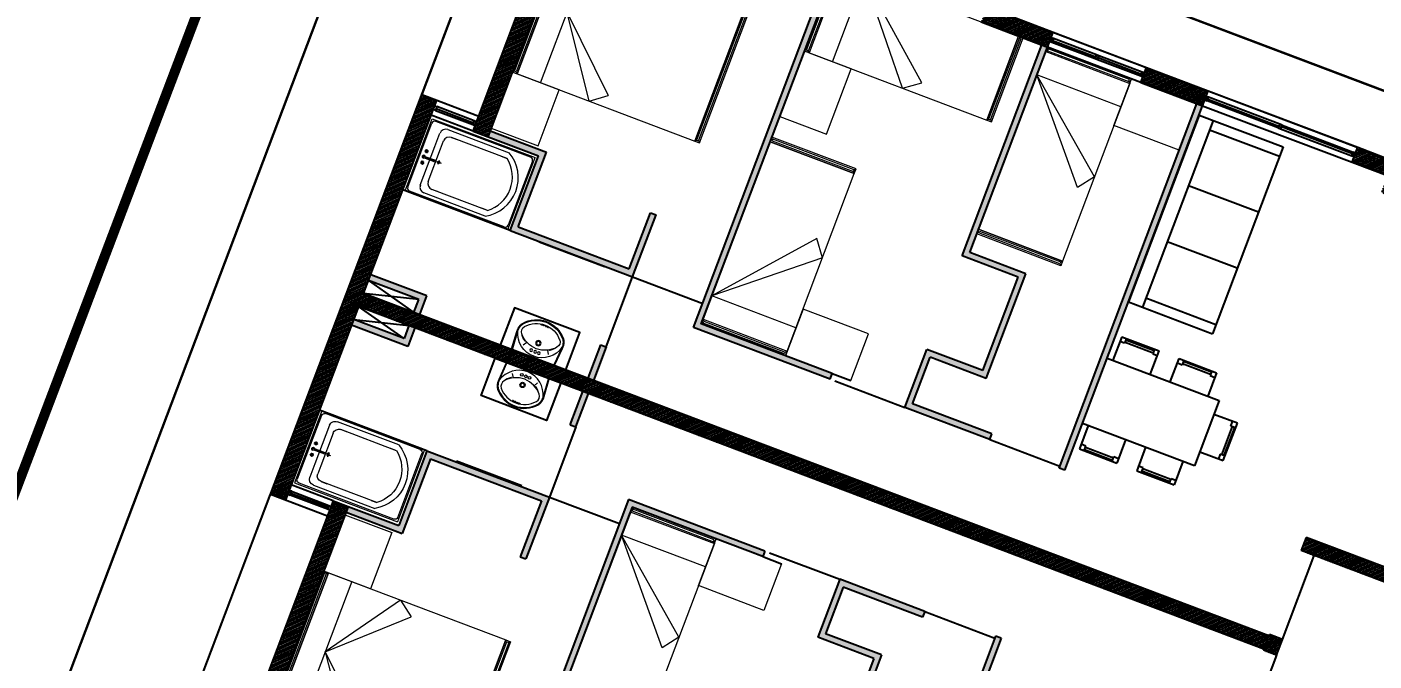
# Model space of a CAD drawing. Extents: x 0 to 346944, y 0 to 6285838.
# Drawn here: x 344148.7 to 344162.18, y 6284455.73 to 6284462.08 of the extents above; entities that cross this region are included whole.
import ezdxf

# ---------------------------------------------------------------- set-up
doc = ezdxf.new("R2010")
doc.units = 0
doc.header["$LTSCALE"] = 5
for name, pattern in [('DASHDOT', [1, 0.5, -0.25, 0, -0.25]), ('DASHDOTX2', [2, 1, -0.5, 0, -0.5]), ('DASHED', [0.75, 0.5, -0.25]), ('HIDDEN', [0.375, 0.25, -0.125])]:
    doc.linetypes.add(name, pattern=pattern)
for name, color, linetype in [('ACOM-P', 251, 'DASHED'), ('COTAS', 11, 'Continuous'), ('GRILLA', 254, 'Continuous'), ('PLANTA', 6, 'Continuous'), ('Prosan General Linea Oficial', 6, 'DASHDOTX2'), ('PUNTO-DE-INTERES', 254, 'Continuous')]:
    doc.layers.add(name, color=color, linetype=linetype)
doc.layers.add('Muebles', color=8, linetype='Continuous', lineweight=15)
doc.styles.add('2mm', font='simplex.shx', dxfattribs={"width": 0.8, "height": 0.65})
doc.styles.add('ROMANS', font='romans.shx', dxfattribs={"height": 1})
doc.dimstyles.new('ACOMETIDA 500', dxfattribs={"dimtxt": 0.65, "dimasz": 1.8, "dimexe": 1.25, "dimexo": 0.625, "dimtad": 0, "dimdec": 0, "dimtxsty": '2mm', "dimblk": 'NONE', "dimcen": 2.5, "dimse1": 1, "dimse2": 1, "dimclrd": 256, "dimclrt": 2, "dimadec": 0, "dimazin": 0, "dimtfac": 1, "dimtdec": 0, "dimtmove": 0, "dimatfit": 3, "dimldrblk": 'NONE', "dimfxl": 1, "dimtfill": 1, "dimlwd": -1, "dimarcsym": 2})
doc.dimstyles.new('GRILLA X 500', dxfattribs={"dimtxt": 0.5, "dimasz": 1.8, "dimexe": 1.25, "dimexo": 0.625, "dimtad": 0, "dimdec": 0, "dimtxsty": 'ROMANS', "dimblk": 'NONE', "dimcen": 2.5, "dimse1": 1, "dimse2": 1, "dimsd1": 1, "dimsd2": 1, "dimclrd": 256, "dimclrt": 256, "dimadec": 0, "dimazin": 0, "dimtfac": 1, "dimtdec": 0, "dimtmove": 0, "dimatfit": 3, "dimldrblk": 'NONE', "dimfxlon": 1, "dimtfill": 1, "dimlwd": -1, "dimarcsym": 2})
doc.dimstyles.new('VANO 500', dxfattribs={"dimtxt": 0.65, "dimasz": 1.8, "dimexe": 0, "dimexo": 8, "dimgap": 1.2, "dimtad": 0, "dimdec": 0, "dimzin": 0, "dimdsep": 46, "dimtxsty": '2mm', "dimblk": 'NONE', "dimcen": 0, "dimse1": 1, "dimse2": 1, "dimsd1": 1, "dimsd2": 1, "dimclrd": 7, "dimclrt": 2, "dimadec": 0, "dimazin": 0, "dimtfac": 1, "dimtdec": 0, "dimtofl": 0, "dimtmove": 0, "dimatfit": 3, "dimldrblk": 'NONE', "dimfxl": 1, "dimtfill": 1, "dimtolj": 1, "dimtzin": 0, "dimlwd": 25, "dimarcsym": 0})
pattern_1 = [(204.0585514, (1754.154865, 179.686846), (0.003883056714, -0.008697556873), [])]
pattern_2 = [(204.0585514, (1754.154865, 179.686846), (0.00764381243, -0.01712117495), []), (204.0585514, (1754.142502, 179.691578), (0.00764381243, -0.01712117495), [0.009, -0.00375])]

# ---------------------------------------------------------------- blocks, each defined once
blk = doc.blocks.new('tina')
at = {"layer": 'Muebles'}
for p, q in [((170.315, 135.697, 647.13), (171.415, 135.697, 647.13)), ((170.315, 135.697, 647.13), (170.315, 134.927, 647.13)), ((170.358, 135.685, 647.13), (171.372, 135.685, 647.13)), ((171.415, 135.697, 647.13), (171.415, 134.927, 647.13)), ((170.327, 134.97, 647.13), (170.327, 135.654, 647.13)), ((170.574, 135.651, 647.13), (171.231, 135.651, 647.13)), ((170.574, 135.59, 647.13), (171.17, 135.59, 647.13)), ((170.574, 135.59, 647.13), (170.636, 135.59, 647.13)), ((171.109, 135.59, 647.13), (171.17, 135.59, 647.13)), ((171.231, 135.529, 647.13), (171.231, 135.179, 647.13)), ((171.293, 135.59, 647.13), (171.293, 135.179, 647.13)), ((171.403, 135.654, 647.13), (171.403, 134.97, 647.13)), ((171.195, 135.312, 647.13), (171.176, 135.312, 647.13)), ((171.201, 135.318, 647.13), (171.201, 135.337, 647.13)), ((171.201, 135.306, 647.13), (171.201, 135.288, 647.13)), ((171.225, 135.312, 647.13), (171.207, 135.312, 647.13)), ((171.361, 135.32, 647.13), (171.239, 135.32, 647.13)), ((171.361, 135.305, 647.13), (171.239, 135.305, 647.13)), ((171.354, 135.312, 647.13), (171.247, 135.312, 647.13)), ((171.231, 135.179, 647.13), (171.231, 135.095, 647.13)), ((171.293, 135.179, 647.13), (171.293, 135.034, 647.13)), ((170.574, 135.034, 647.13), (171.17, 135.034, 647.13)), ((170.636, 135.034, 647.13), (170.574, 135.034, 647.13)), ((171.17, 135.034, 647.13), (171.109, 135.034, 647.13)), ((171.415, 134.927, 647.13), (170.315, 134.927, 647.13)), ((170.358, 134.939, 647.13), (171.372, 134.939, 647.13)), ((171.231, 134.973, 647.13), (170.574, 134.973, 647.13))]:
    blk.add_line(p, q, dxfattribs=at)
for centre, radius in [((171.201, 135.312, 647.13), 0.0122), ((171.201, 135.312, 647.13), 0.00611), ((171.354, 135.373, 647.13), 0.00764), ((171.354, 135.251, 647.13), 0.00764)]:
    blk.add_circle(centre, radius, dxfattribs=at)
for centre, radius, start, end in [((170.358, 135.654, 647.13), 0.0306, 90, 180), ((171.372, 135.654, 647.13), 0.0306, 360, 90), ((170.765, 135.312, 647.13), 0.389, 119.2947, 240.7052), ((170.787, 135.312, 647.13), 0.35, 127.3747, 232.6253), ((171.17, 135.529, 647.13), 0.0611, 360, 90), ((171.231, 135.59, 647.13), 0.0611, 360, 90), ((171.354, 135.373, 647.13), 0.0153, 125.7931, 144.2069), ((171.348, 135.388, 647.13), 0.00365, 218.5191, 6.4809), ((171.354, 135.373, 647.13), 0.0153, 80.7931, 99.2069), ((171.36, 135.388, 647.13), 0.00365, 173.5191, 321.4809), ((171.354, 135.373, 647.13), 0.0153, 35.7931, 54.2069), ((171.239, 135.312, 647.13), 0.00764, 90, 270), ((171.354, 135.373, 647.13), 0.0153, 170.7931, 189.2069), ((171.354, 135.251, 647.13), 0.0153, 170.7931, 189.2069), ((171.339, 135.379, 647.13), 0.00365, 263.5191, 51.4809), ((171.339, 135.367, 647.13), 0.00365, 308.5191, 96.4809), ((171.339, 135.257, 647.13), 0.00365, 263.5191, 51.4809), ((171.354, 135.373, 647.13), 0.0153, 215.7931, 234.2069), ((171.354, 135.251, 647.13), 0.0153, 125.7931, 144.2069), ((171.348, 135.359, 647.13), 0.00365, 353.5191, 141.4809), ((171.348, 135.266, 647.13), 0.00365, 218.5191, 6.4809), ((171.354, 135.373, 647.13), 0.00764, 360, 180), ((171.354, 135.373, 647.13), 0.00764, 180, 360), ((171.354, 135.251, 647.13), 0.00764, 360, 180), ((171.354, 135.251, 647.13), 0.00764, 180, 360), ((171.361, 135.312, 647.13), 0.0153, 210, 150), ((171.354, 135.373, 647.13), 0.0153, 260.7931, 279.2069), ((171.354, 135.251, 647.13), 0.0153, 80.7931, 99.2069), ((171.36, 135.359, 647.13), 0.00365, 38.5191, 186.4809), ((171.36, 135.266, 647.13), 0.00365, 173.5191, 321.4809), ((171.361, 135.312, 647.13), 0.00764, 270, 90), ((171.354, 135.373, 647.13), 0.0153, 305.7931, 324.2069), ((171.354, 135.251, 647.13), 0.0153, 35.7931, 54.2069), ((171.368, 135.379, 647.13), 0.00365, 128.5191, 276.4809), ((171.368, 135.367, 647.13), 0.00365, 83.5191, 231.4809), ((171.368, 135.257, 647.13), 0.00365, 128.5191, 276.4809), ((171.354, 135.373, 647.13), 0.0153, 350.7931, 9.2069), ((171.354, 135.251, 647.13), 0.0153, 350.7931, 9.2069), ((171.339, 135.245, 647.13), 0.00365, 308.5191, 96.4809), ((171.354, 135.251, 647.13), 0.0153, 215.7931, 234.2069), ((171.348, 135.236, 647.13), 0.00365, 353.5191, 141.4809), ((171.354, 135.251, 647.13), 0.0153, 260.7931, 279.2069), ((171.36, 135.236, 647.13), 0.00365, 38.5191, 186.4809), ((171.354, 135.251, 647.13), 0.0153, 305.7931, 324.2069), ((171.368, 135.245, 647.13), 0.00365, 83.5191, 231.4809), ((171.17, 135.095, 647.13), 0.0611, 270, 360), ((171.231, 135.034, 647.13), 0.0611, 270, 360), ((170.358, 134.97, 647.13), 0.0306, 180, 270), ((171.372, 134.97, 647.13), 0.0306, 270, 360)]:
    blk.add_arc(centre, radius, start, end, dxfattribs=at)
blk = doc.blocks.new('Cama 2 Plaza')
at = {"layer": 'Muebles'}
for p, q in [((171.36, 136.609, -1294.261), (171.345, 136.624, -1294.261)), ((171.38, 136.609, -1294.261), (171.395, 136.624, -1294.261)), ((172.525, 136.624, -1294.261), (172.365, 136.504, -1294.261)), ((173.045, 135.874, -1294.261), (172.525, 136.624, -1294.261)), ((173.045, 135.124, -1294.261), (173.045, 136.624, -1294.261)), ((173.31, 136.609, -1294.261), (173.295, 136.624, -1294.261)), ((173.33, 136.609, -1294.261), (173.345, 136.624, -1294.261)), ((172.365, 136.504, -1294.261), (173.045, 135.874, -1294.261)), ((173.045, 135.874, -1294.261), (172.365, 135.244, -1294.261)), ((172.525, 135.124, -1294.261), (173.045, 135.874, -1294.261)), ((171.36, 135.139, -1294.261), (171.345, 135.124, -1294.261)), ((171.38, 135.139, -1294.261), (171.395, 135.124, -1294.261)), ((172.525, 135.124, -1294.261), (172.365, 135.244, -1294.261)), ((173.31, 135.139, -1294.261), (173.295, 135.124, -1294.261)), ((173.33, 135.139, -1294.261), (173.345, 135.124, -1294.261))]:
    blk.add_line(p, q, dxfattribs=at)
at = {"layer": 'Muebles', "elevation": -1294.261}
for points in [[(172.845, 137.224), (172.845, 136.624), (173.345, 136.624), (173.345, 137.224)], [(171.345, 135.124), (171.345, 136.624), (171.395, 136.624), (171.395, 135.124)], [(171.36, 135.139), (171.36, 136.609), (171.38, 136.609), (171.38, 135.139)], [(171.395, 135.124), (171.395, 136.624), (173.295, 136.624), (173.295, 135.124)], [(173.295, 135.124), (173.295, 136.624), (173.345, 136.624), (173.345, 135.124)], [(173.33, 135.139), (173.33, 136.609), (173.31, 136.609), (173.31, 135.139)], [(172.845, 134.524), (172.845, 135.124), (173.345, 135.124), (173.345, 134.524)]]:
    blk.add_lwpolyline(points, close=True, dxfattribs=at)
blk = doc.blocks.new('Lavamanos')
at = {"layer": 'Muebles'}
for p, q in [((170.242, 134.923), (170.254, 135.104)), ((170.366, 134.991), (170.343, 135.029)), ((170.351, 134.982), (170.349, 134.985)), ((170.588, 134.991), (170.61, 135.029)), ((170.603, 134.982), (170.606, 134.985)), ((170.713, 134.926), (170.699, 135.106))]:
    blk.add_line(p, q, dxfattribs=at)
for points in [[(170.253, 135.111, 0.391595), (170.247, 135.105), (170.234, 134.924, 0.10733), (170.243, 134.856, 0.086738), (170.259, 134.828, 0.467235), (170.695, 134.827, 0.082377), (170.711, 134.854, 0.114857), (170.721, 134.926), (170.707, 135.106, 0.390741), (170.702, 135.111)], [(170.452, 134.774, 0.22708), (170.452, 134.774, 0.089204), (170.45, 134.775, 0.046169), (170.448, 134.776, 0.034314), (170.445, 134.776, 0.034314), (170.442, 134.776, 0.046169), (170.44, 134.775, 0.089204), (170.438, 134.774, 0.22708), (170.437, 134.774, 0.22708), (170.438, 134.773, 0.089204), (170.44, 134.772, 0.046169), (170.442, 134.771, 0.034314), (170.445, 134.771, 0.034314), (170.448, 134.771, 0.046169), (170.45, 134.772, 0.089204), (170.452, 134.773, 0.22708)], [(170.473, 134.772, 0.22708), (170.473, 134.773, 0.089204), (170.471, 134.774, 0.046169), (170.469, 134.775, 0.034314), (170.466, 134.775, 0.034314), (170.463, 134.775, 0.046169), (170.46, 134.774, 0.089204), (170.459, 134.773, 0.22708), (170.458, 134.772, 0.22708), (170.459, 134.772, 0.089204), (170.46, 134.771, 0.046169), (170.463, 134.77, 0.034314), (170.466, 134.77, 0.034314), (170.469, 134.77, 0.046169), (170.471, 134.771, 0.089204), (170.473, 134.772, 0.22708)], [(170.482, 134.772, -0.22708), (170.482, 134.773, -0.089204), (170.484, 134.774, -0.046169), (170.486, 134.775, -0.034314), (170.489, 134.775, -0.034314), (170.492, 134.775, -0.046169), (170.494, 134.774, -0.089204), (170.496, 134.773, -0.22708), (170.497, 134.772, -0.22708), (170.496, 134.772, -0.089204), (170.494, 134.771, -0.046169), (170.492, 134.77, -0.034314), (170.489, 134.77, -0.034314), (170.486, 134.77, -0.046169), (170.484, 134.771, -0.089204), (170.482, 134.772, -0.22708)], [(170.503, 134.774, -0.22708), (170.503, 134.774, -0.089204), (170.505, 134.775, -0.046169), (170.507, 134.776, -0.034314), (170.51, 134.776, -0.034314), (170.513, 134.776, -0.046169), (170.515, 134.775, -0.089204), (170.517, 134.774, -0.22708), (170.517, 134.774, -0.22708), (170.517, 134.773, -0.089204), (170.515, 134.772, -0.046169), (170.513, 134.771, -0.034314), (170.51, 134.771, -0.034314), (170.507, 134.771, -0.046169), (170.505, 134.772, -0.089204), (170.503, 134.773, -0.22708)]]:
    blk.add_lwpolyline(points, format="xyb", close=True, dxfattribs=at)
for centre, radius in [((170.435, 135.049), 0.014), ((170.477, 134.957), 0.0264), ((170.477, 135.049), 0.014), ((170.517, 135.049), 0.014), ((170.477, 134.957), 0.0176)]:
    blk.add_circle(centre, radius, dxfattribs=at)
for centre, radius, start, end in [((170.477, 134.854), 0.243, 13.9054, 164.7627), ((170.471, 134.812), 0.216, 126.477, 148.1246), ((170.477, 134.771), 0.246, 40.2287, 139.7712), ((170.345, 134.982), 0.0048, 36.1745, 123.3515), ((170.609, 134.982), 0.0048, 56.6485, 143.8254), ((170.483, 134.812), 0.216, 32.4481, 53.5229), ((170.393, 134.911), 0.152, 175.5403, 198.6441), ((170.34, 134.893), 0.096, 198.6441, 220.3296), ((170.336, 134.89), 0.0608, 139.7712, 220.2287), ((170.477, 135.01), 0.246, 220.2287, 319.7712), ((170.619, 134.89), 0.0608, 319.7712, 40.2287), ((170.615, 134.893), 0.096, 319.6161, 340.2142), ((170.562, 134.912), 0.152, 340.2142, 5.0936), ((170.477, 135.01), 0.276, 220.3296, 319.6161)]:
    blk.add_arc(centre, radius, start, end, dxfattribs=at)
blk = doc.blocks.new('cama')
at = {"layer": 'Muebles'}
for p, q in [((42.8, 33.367), (42.785, 33.352)), ((43.67, 33.387), (43.685, 33.402)), ((43.67, 33.367), (43.685, 33.352)), ((42.785, 32.352), (43.685, 33.102)), ((42.785, 33.102), (43.685, 33.102)), ((42.905, 32.192), (43.685, 33.102)), ((42.785, 32.352), (42.905, 32.192)), ((42.8, 31.437), (42.785, 31.452)), ((42.8, 31.417), (42.785, 31.402))]:
    blk.add_line(p, q, dxfattribs=at)
for points in [[(42.785, 33.402), (42.085, 33.402), (42.085, 32.902), (42.785, 32.902)], [(42.785, 33.402), (43.685, 33.402), (43.685, 33.352), (42.785, 33.352)], [(42.785, 31.452), (43.685, 31.452), (43.685, 33.352), (42.785, 33.352)], [(42.8, 33.387), (43.67, 33.387), (43.67, 33.367), (42.8, 33.367)], [(42.785, 31.402), (43.685, 31.402), (43.685, 31.452), (42.785, 31.452)], [(42.8, 31.417), (43.67, 31.417), (43.67, 31.437), (42.8, 31.437)]]:
    blk.add_lwpolyline(points, close=True, dxfattribs=at)
blk = doc.blocks.new('PLANTA 2')
at = {"layer": 'PUNTO-DE-INTERES'}
h = blk.add_hatch(dxfattribs=at)
h.set_pattern_fill('LINE', color=256, scale=0.003, angle=204.05855)
h.set_pattern_definition(pattern_1)
h.paths.add_polyline_path([(-13.71, 10.702), (-14.5316, 8.5551), (-15.3328, 8.8617), (-15.3078, 8.9271), (-14.572, 8.6455), (-13.7754, 10.727)])
h.paths.add_polyline_path([(-14.7536, 11.1014), (-14.8648, 10.8107), (-15.0418, 10.8784), (-15.0704, 10.8037), (-14.8934, 10.736), (-14.9256, 10.6519), (-14.8509, 10.6233), (-14.6789, 11.0728)])
h.paths.add_polyline_path([(-15.7889, 11.1644), (-16.0971, 11.2823), (-16.1257, 11.2076), (-15.8175, 11.0897)])
h.paths.add_polyline_path([(-16.5641, 11.461), (-16.8957, 11.5879), (-16.9242, 11.5132), (-16.5927, 11.3863)])
h.paths.add_polyline_path([(-17.3626, 11.7666), (-18.4694, 12.1901), (-18.4979, 12.1154), (-17.3912, 11.6919)])
h.paths.add_polyline_path([(-19.115, 11.9019), (-19.0403, 11.8733), (-19.3943, 10.9482), (-19.4691, 10.9768)])
h.paths.add_polyline_path([(-15.4433, 8.3772), (-20.1074, 10.1621), (-19.7253, 11.1605), (-19.6506, 11.1319), (-20.0202, 10.1662), (-15.4961, 8.4349), (-15.4936, 8.4415), (-15.4283, 8.4165)])
h = blk.add_hatch(dxfattribs=at)
h.set_pattern_fill('JIS_STN_2.5', color=256, scale=0.0075, angle=159.05855)
h.set_pattern_definition(pattern_2)
h.paths.add_polyline_path([(-13.9822, 10.1865), (-14.099, 10.2312), (-14.1705, 10.0444), (-14.0537, 9.9998), (-14.0425, 10.0289), (-14.1301, 10.0624), (-14.081, 10.1909), (-13.9934, 10.1574)])
h.paths.add_polyline_path([(-14.7273, 10.2575), (-14.621, 10.5353), (-14.8509, 10.6233), (-14.8397, 10.6525), (-14.5807, 10.5534), (-14.6981, 10.2464)])
h.paths.add_polyline_path([(-16.5425, 9.2792), (-16.5145, 9.2685), (-15.8175, 11.0897), (-15.8455, 11.1004)])
h.paths.add_polyline_path([(-16.889, 9.423), (-17.3139, 9.5856), (-17.2031, 9.8752), (-16.9229, 9.7679), (-16.7442, 10.2349), (-17.0244, 10.3421), (-16.6207, 11.397), (-16.5927, 11.3863), (-16.9857, 10.3594), (-16.7055, 10.2522), (-16.9056, 9.7292), (-17.1858, 9.8364), (-17.2752, 9.6029), (-16.8783, 9.451)])
h.paths.add_polyline_path([(-17.6761, 11.8009), (-18.3693, 9.9895), (-17.6875, 9.7286), (-17.6768, 9.7566), (-18.3305, 10.0068), (-17.6481, 11.7902)])
h.paths.add_polyline_path([(-19.3832, 10.9774), (-19.1018, 10.8697), (-19.2448, 10.4962), (-18.6902, 10.284), (-18.583, 10.5642), (-18.555, 10.5535), (-18.6734, 10.244), (-19.2851, 10.4781), (-19.1422, 10.8517), (-19.3943, 10.9482)])
h.paths.add_polyline_path([(-19.7692, 10.0702), (-19.7446, 10.1344), (-19.9956, 10.2304), (-19.9844, 10.2596), (-19.7042, 10.1524), (-19.74, 10.059)])
h.paths.add_polyline_path([(-18.8355, 9.9045), (-18.8074, 9.8938), (-18.8714, 9.7266), (-18.8994, 9.7374)])
h = blk.add_hatch(dxfattribs=at)
h.set_pattern_fill('LINE', color=256, scale=0.003, angle=204.05855)
h.set_pattern_definition(pattern_1)
h.paths.add_polyline_path([(-15.7049, 5.4893), (-14.8833, 7.6361), (-15.6845, 7.9427), (-15.7095, 7.8774), (-14.9737, 7.5958), (-15.7703, 5.5143)])
h.paths.add_polyline_path([(-16.7484, 5.8886), (-16.6372, 6.1793), (-16.8142, 6.247), (-16.7856, 6.3217), (-16.6086, 6.254), (-16.5764, 6.3381), (-16.5017, 6.3095), (-16.6737, 5.86)])
h.paths.add_polyline_path([(-17.5613, 6.5329), (-17.8695, 6.6509), (-17.841, 6.7256), (-17.5327, 6.6076)])
h.paths.add_polyline_path([(-18.3365, 6.8296), (-18.6681, 6.9565), (-18.6395, 7.0312), (-18.3079, 6.9043)])
h.paths.add_polyline_path([(-19.135, 7.1352), (-20.2418, 7.5587), (-20.2132, 7.6334), (-19.1064, 7.2099)])
h.paths.add_polyline_path([(-20.53, 8.2044), (-20.4553, 8.1758), (-20.1013, 9.1009), (-20.176, 9.1295)])
h.paths.add_polyline_path([(-15.4433, 8.3772), (-20.1074, 10.1621), (-20.4895, 9.1638), (-20.4147, 9.1352), (-20.0452, 10.1009), (-15.5212, 8.3696), (-15.5237, 8.363), (-15.4583, 8.338)])
h = blk.add_hatch(dxfattribs=at)
h.set_pattern_fill('JIS_STN_2.5', color=256, scale=0.0075, angle=159.05855)
h.set_pattern_definition(pattern_2)
h.paths.add_polyline_path([(-15.5634, 6.0548), (-15.6802, 6.0994), (-15.6087, 6.2862), (-15.4919, 6.2416), (-15.5031, 6.2124), (-15.5907, 6.2459), (-15.6398, 6.1175), (-15.5523, 6.084)])
h.paths.add_polyline_path([(-16.1656, 6.4993), (-16.2719, 6.2215), (-16.5017, 6.3095), (-16.5129, 6.2803), (-16.2539, 6.1812), (-16.1364, 6.4882)])
h.paths.add_polyline_path([(-16.8638, 8.4396), (-16.8358, 8.4288), (-17.5327, 6.6076), (-17.5608, 6.6184)])
h.paths.add_polyline_path([(-17.2178, 8.5638), (-17.6427, 8.7264), (-17.7535, 8.4369), (-17.4734, 8.3297), (-17.6521, 7.8627), (-17.9322, 7.9699), (-18.3359, 6.915), (-18.3079, 6.9043), (-17.9149, 7.9312), (-17.6348, 7.8239), (-17.4346, 8.347), (-17.7148, 8.4542), (-17.6254, 8.6877), (-17.2285, 8.5358)])
h.paths.add_polyline_path([(-19.3913, 7.3189), (-18.6981, 9.1303), (-18.0163, 8.8694), (-18.027, 8.8414), (-18.6808, 9.0915), (-19.3633, 7.3082)])
h.paths.add_polyline_path([(-20.1125, 9.0717), (-19.8311, 8.964), (-19.6882, 9.3375), (-19.1337, 9.1253), (-19.2409, 8.8451), (-19.2129, 8.8344), (-19.0944, 9.1438), (-19.7062, 9.3779), (-19.8491, 9.0044), (-20.1013, 9.1009)])
h.paths.add_polyline_path([(-19.7942, 10.0048), (-19.8188, 9.9406), (-20.0698, 10.0367), (-20.0809, 10.0075), (-19.8007, 9.9002), (-19.765, 9.9936)])
h.paths.add_polyline_path([(-18.9884, 9.5048), (-18.9604, 9.4941), (-18.8964, 9.6612), (-18.9245, 9.672)])
for p, q in [((-19.4691, 10.9768), (-19.115, 11.9019)), ((-19.3943, 10.9482), (-19.0403, 11.8733)), ((-18.3693, 9.9895), (-17.6761, 11.8009)), ((-18.3305, 10.0068), (-17.6481, 11.7902)), ((-16.8957, 11.5879), (-16.5641, 11.461)), ((-16.9242, 11.5132), (-16.5927, 11.3863)), ((-17.0244, 10.3421), (-16.6207, 11.397)), ((-16.5927, 11.3863), (-16.5641, 11.461)), ((-16.5641, 11.461), (-16.0971, 11.2823)), ((-16.9857, 10.3594), (-16.5927, 11.3863)), ((-16.1257, 11.2076), (-16.5927, 11.3863)), ((-16.1257, 11.2076), (-16.0971, 11.2823)), ((-16.0971, 11.2823), (-15.7889, 11.1644)), ((-16.1257, 11.2076), (-15.8175, 11.0897)), ((-19.7253, 11.1605), (-20.4895, 9.1638)), ((-20.0202, 10.1662), (-19.6506, 11.1319)), ((-19.7253, 11.1605), (-19.6506, 11.1319)), ((-19.6506, 11.1319), (-19.4405, 11.0515)), ((-15.8175, 11.0897), (-15.7889, 11.1644)), ((-15.7889, 11.1644), (-15.0418, 10.8784)), ((-16.5425, 9.2792), (-15.8455, 11.1004)), ((-16.5145, 9.2685), (-15.8175, 11.0897)), ((-15.8175, 11.0897), (-15.0704, 10.8037)), ((-19.4691, 10.9768), (-19.6792, 11.0572)), ((-15.8354, 11.043), (-16.1928, 10.109)), ((-15.7653, 11.0161), (-16.1228, 10.0822)), ((-15.8354, 11.043), (-15.4151, 10.8821)), ((-15.4319, 10.9956), (-15.4391, 10.9769)), ((-15.4202, 10.9912), (-15.4274, 10.9725)), ((-19.4691, 10.9768), (-19.3943, 10.9482)), ((-19.3943, 10.9482), (-19.1422, 10.8517)), ((-19.3832, 10.9774), (-19.1018, 10.8697)), ((-15.7832, 10.9695), (-15.433, 10.8354)), ((-19.2448, 10.4962), (-19.1018, 10.8697)), ((-15.4151, 10.8821), (-15.7725, 9.9482)), ((-15.0704, 10.8037), (-15.0418, 10.8784)), ((-15.0418, 10.8784), (-14.8648, 10.8107)), ((-19.2851, 10.4781), (-19.1422, 10.8517)), ((-15.0704, 10.8037), (-14.8934, 10.736)), ((-15.5402, 10.5552), (-15.8904, 10.6893)), ((-18.6902, 10.284), (-18.583, 10.5642)), ((-18.6734, 10.244), (-18.555, 10.5535)), ((-18.583, 10.5642), (-18.555, 10.5535)), ((-19.2851, 10.4781), (-18.6734, 10.244)), ((-19.2448, 10.4962), (-18.6902, 10.284)), ((-15.6474, 10.2751), (-15.9977, 10.4091)), ((-16.7442, 10.2349), (-17.0244, 10.3421)), ((-16.7055, 10.2522), (-16.9857, 10.3594)), ((-19.7042, 10.1524), (-19.9844, 10.2596)), ((-16.9056, 9.7292), (-16.7055, 10.2522)), ((-19.7446, 10.1344), (-19.9956, 10.2304)), ((-19.9956, 10.2304), (-19.7692, 10.0702)), ((-18.8074, 9.8938), (-18.6734, 10.244)), ((-18.6734, 10.244), (-18.3232, 10.11)), ((-16.9229, 9.7679), (-16.7442, 10.2349)), ((-15.4961, 8.4349), (-20.0202, 10.1662)), ((-19.7446, 10.1344), (-20.0202, 10.1662)), ((-19.7692, 10.0702), (-19.7446, 10.1344)), ((-19.74, 10.059), (-19.7042, 10.1524)), ((-16.1049, 10.1289), (-15.7547, 9.9949)), ((-20.0452, 10.1009), (-20.4147, 9.1352)), ((-15.5212, 8.3696), (-20.0452, 10.1009)), ((-19.8188, 9.9406), (-20.0452, 10.1009)), ((-16.1928, 10.109), (-15.7725, 9.9482)), ((-19.8007, 9.9002), (-20.0809, 10.0075)), ((-19.8188, 9.9406), (-20.0698, 10.0367)), ((-20.0698, 10.0367), (-19.7942, 10.0048)), ((-19.7942, 10.0048), (-19.8188, 9.9406)), ((-19.765, 9.9936), (-19.8007, 9.9002)), ((-17.6875, 9.7286), (-18.3693, 9.9895)), ((-17.6768, 9.7566), (-18.3305, 10.0068)), ((-16.2265, 9.9345), (-16.2712, 9.8178)), ((-16.2121, 9.9022), (-16.2355, 9.9112)), ((-16.2265, 9.9345), (-16.0397, 9.863)), ((-16.2032, 9.9256), (-16.2121, 9.9022)), ((-16.2054, 9.9198), (-16.0653, 9.8661)), ((-18.8355, 9.9045), (-18.8994, 9.7374)), ((-18.8074, 9.8938), (-18.8714, 9.7266)), ((-18.8355, 9.9045), (-18.8074, 9.8938)), ((-17.3139, 9.5856), (-17.2031, 9.8752)), ((-16.9229, 9.7679), (-17.2031, 9.8752)), ((-16.2099, 9.9081), (-16.0698, 9.8545)), ((-16.0844, 9.7463), (-16.0397, 9.863)), ((-16.0631, 9.872), (-16.072, 9.8486)), ((-16.072, 9.8486), (-16.0487, 9.8397)), ((-17.2752, 9.6029), (-17.1858, 9.8364)), ((-16.9056, 9.7292), (-17.1858, 9.8364)), ((-16.3, 9.8288), (-15.7397, 9.6144)), ((-15.9843, 9.708), (-15.9396, 9.8247)), ((-15.9252, 9.7924), (-15.9485, 9.8014)), ((-15.9396, 9.8247), (-15.7528, 9.7532)), ((-15.9162, 9.8158), (-15.9252, 9.7924)), ((-15.7829, 9.7447), (-15.9229, 9.7983)), ((-15.7784, 9.7563), (-15.9185, 9.81)), ((-17.6875, 9.7286), (-17.6768, 9.7566)), ((-17.6641, 9.7197), (-17.3139, 9.5856)), ((-15.7528, 9.7532), (-15.7975, 9.6365)), ((-15.7762, 9.7622), (-15.7851, 9.7388)), ((-15.7851, 9.7388), (-15.7617, 9.7299)), ((-18.9884, 9.5048), (-18.9245, 9.672)), ((-18.9604, 9.4941), (-18.8964, 9.6612)), ((-16.889, 9.423), (-17.3139, 9.5856)), ((-16.8783, 9.451), (-17.2752, 9.6029)), ((-15.7397, 9.6144), (-15.8648, 9.2875)), ((-15.6497, 9.4997), (-15.7665, 9.5443)), ((-15.682, 9.4852), (-15.6731, 9.5086)), ((-18.9604, 9.4941), (-19.0944, 9.1438)), ((-18.9884, 9.5048), (-18.9604, 9.4941)), ((-16.889, 9.423), (-16.8783, 9.451)), ((-16.3963, 9.4909), (-16.441, 9.3742)), ((-15.8648, 9.2875), (-16.4251, 9.5019)), ((-15.6762, 9.483), (-15.7298, 9.3429)), ((-15.7212, 9.3129), (-15.6497, 9.4997)), ((-15.6645, 9.4785), (-15.7181, 9.3384)), ((-15.6587, 9.4763), (-15.682, 9.4852)), ((-19.7062, 9.3779), (-19.8491, 9.0044)), ((-19.7062, 9.3779), (-19.0944, 9.1438)), ((-16.889, 9.423), (-16.5387, 9.289)), ((-16.441, 9.3742), (-16.2542, 9.3027)), ((-16.4087, 9.3886), (-16.432, 9.3975)), ((-16.4176, 9.3652), (-16.4087, 9.3886)), ((-16.4109, 9.3827), (-16.2708, 9.3291)), ((-16.2095, 9.4194), (-16.2542, 9.3027)), ((-16.1094, 9.3811), (-16.154, 9.2644)), ((-19.6882, 9.3375), (-19.8311, 8.964)), ((-19.6882, 9.3375), (-19.1337, 9.1253)), ((-16.4154, 9.3711), (-16.2753, 9.3175)), ((-16.2775, 9.3116), (-16.2686, 9.335)), ((-16.2686, 9.335), (-16.2452, 9.326)), ((-15.9226, 9.3096), (-15.9673, 9.1929)), ((-15.838, 9.3575), (-15.7212, 9.3129)), ((-15.7356, 9.3451), (-15.7446, 9.3218)), ((-15.7123, 9.3362), (-15.7356, 9.3451)), ((-16.5145, 9.2685), (-16.5425, 9.2792)), ((-16.154, 9.2644), (-15.9673, 9.1929)), ((-16.1218, 9.2788), (-16.1451, 9.2877)), ((-16.1307, 9.2554), (-16.1218, 9.2788)), ((-15.9884, 9.2076), (-16.1285, 9.2613)), ((-15.9839, 9.2193), (-16.124, 9.2729)), ((-20.176, 9.1295), (-20.3862, 9.2099)), ((-15.9906, 9.2018), (-15.9817, 9.2252)), ((-15.9817, 9.2252), (-15.9583, 9.2162)), ((-20.176, 9.1295), (-20.53, 8.2044)), ((-20.4895, 9.1638), (-20.4147, 9.1352)), ((-20.4147, 9.1352), (-20.2046, 9.0547)), ((-20.1984, 9.1059), (-20.2056, 9.0872)), ((-20.176, 9.1295), (-20.1013, 9.1009)), ((-18.6981, 9.1303), (-19.3913, 7.3189)), ((-19.1337, 9.1253), (-19.2409, 8.8451)), ((-19.0944, 9.1438), (-19.2129, 8.8344)), ((-19.0944, 9.1438), (-18.7442, 9.0098)), ((-18.0163, 8.8694), (-18.6981, 9.1303)), ((-20.1013, 9.1009), (-20.4553, 8.1758)), ((-20.1125, 9.0717), (-19.8311, 8.964)), ((-20.1013, 9.1009), (-19.8491, 9.0044)), ((-18.6808, 9.0915), (-19.3633, 7.3082)), ((-18.027, 8.8414), (-18.6808, 9.0915)), ((-15.3078, 8.9271), (-15.3328, 8.8617)), ((-14.572, 8.6455), (-15.3078, 8.9271)), ((-19.2409, 8.8451), (-19.2129, 8.8344)), ((-18.0163, 8.8694), (-18.027, 8.8414)), ((-17.993, 8.8604), (-17.6427, 8.7264)), ((-15.4283, 8.4165), (-15.2674, 8.8367)), ((-14.5316, 8.5551), (-15.3328, 8.8617)), ((-17.6427, 8.7264), (-17.7535, 8.4369)), ((-17.2178, 8.5638), (-17.6427, 8.7264)), ((-17.6254, 8.6877), (-17.7148, 8.4542)), ((-17.2285, 8.5358), (-17.6254, 8.6877)), ((-17.2178, 8.5638), (-17.2285, 8.5358)), ((-17.2178, 8.5638), (-16.8676, 8.4298)), ((-17.4734, 8.3297), (-17.7535, 8.4369)), ((-17.4346, 8.347), (-17.7148, 8.4542)), ((-16.8638, 8.4396), (-17.5608, 6.6184)), ((-16.8358, 8.4288), (-17.5327, 6.6076)), ((-16.8358, 8.4288), (-16.8638, 8.4396)), ((-15.4936, 8.4415), (-15.4961, 8.4349)), ((-15.4283, 8.4165), (-15.4936, 8.4415)), ((-15.5237, 8.363), (-15.5212, 8.3696)), ((-15.4583, 8.338), (-15.5237, 8.363)), ((-15.4583, 8.338), (-15.4283, 8.4165)), ((-17.4734, 8.3297), (-17.6521, 7.8627)), ((-17.4346, 8.347), (-17.6348, 7.8239)), ((-15.4583, 8.338), (-15.6191, 7.9177))]:
    blk.add_line(p, q, dxfattribs=at)
at = {"layer": 'PUNTO-DE-INTERES', "ltscale": 30}
for p, q in [((-19.2851, 10.4781), (-19.8222, 10.6836)), ((-19.7062, 9.3779), (-20.2432, 9.5835))]:
    blk.add_line(p, q, dxfattribs=at)
at = {"layer": 'PUNTO-DE-INTERES', "ltscale": 13}
for p, q in [((-18.8133, 10.2946), (-19.1402, 10.4197)), ((-17.6768, 9.7566), (-17.5834, 9.7209)), ((-19.2324, 9.1996), (-19.5592, 9.3247)), ((-18.027, 8.8414), (-17.9336, 8.8056))]:
    blk.add_line(p, q, dxfattribs=at)
at = {"layer": 'PUNTO-DE-INTERES'}
for points in [[(7.8267, -18.3012), (14.4541, 1.3625), (-4.3226, 7.8454), (-5.0396, 8.1333), (-16.9441, 12.6198), (-20.0017, 13.7768), (-24.3413, 2.4823), (-27.138, -4.7827), (-22.6962, -6.5135), (-9.5725, -11.5935), (-0.4639, -15.1037), (2.1908, -16.1232), (6.5102, -17.7921), (7.8267, -18.3012)], [(-5.0396, 8.1333), (-16.9441, 12.6198), (-19.4703, 13.5757), (-21.6885, 7.7792), (-21.1048, 7.5558), (-19.11, 12.7685), (-14.7162, 11.0871), (-14.7073, 11.1104), (-14.6839, 11.1015), (-14.6848, 11.0991), (-13.758, 10.7445), (-13.7571, 10.7468), (-13.7338, 10.7379), (-13.7427, 10.7145), (-2.7162, 6.4948)], [(-16.5632, 11.4285), (-16.5703, 11.4099), (-16.3543, 11.3272), (-16.3472, 11.3459)], [(-16.5667, 11.4192), (-16.3508, 11.3365)], [(-16.3472, 11.3459), (-16.5632, 11.4285)], [(-16.3355, 11.3414), (-16.3427, 11.3227), (-16.1267, 11.2401), (-16.1195, 11.2588)], [(-16.3391, 11.3321), (-16.1231, 11.2494)], [(-16.1195, 11.2588), (-16.3355, 11.3414)], [(-15.4391, 10.9769), (-15.7951, 11.1132), (-15.788, 11.1319)], [(-15.4319, 10.9956), (-15.788, 11.1319)], [(-19.6496, 11.0995), (-19.6568, 11.0808), (-19.47, 11.0093), (-19.4629, 11.028)], [(-19.6532, 11.0901), (-19.4664, 11.0186)], [(-19.4629, 11.028), (-19.6496, 11.0995)], [(-15.7916, 11.1225), (-15.4355, 10.9863)], [(-15.4202, 10.9912), (-15.0642, 10.8549)], [(-15.4274, 10.9725), (-15.0713, 10.8362), (-15.0642, 10.8549)], [(-15.0677, 10.8455), (-15.4238, 10.9818)], [(-20.2056, 9.0872), (-20.3923, 9.1587), (-20.3852, 9.1774)], [(-20.3852, 9.1774), (-20.1984, 9.1059)], [(-20.3888, 9.1681), (-20.202, 9.0966)]]:
    blk.add_lwpolyline(points, dxfattribs=at)
for points in [[(-19.4703, 13.5757), (-20.0017, 13.7768), (-22.227, 7.9852), (-21.6885, 7.7792)], [(-14.7536, 11.1014), (-19.11, 12.7685), (-19.7253, 11.1605), (-19.4405, 11.0515), (-18.9363, 12.3689), (-14.8648, 10.8107)], [(-16.5632, 11.4285), (-16.5748, 11.433), (-16.582, 11.4143), (-16.5703, 11.4099)], [(-16.3355, 11.3414), (-16.3472, 11.3459), (-16.3543, 11.3272), (-16.3427, 11.3227)], [(-16.1079, 11.2543), (-16.1195, 11.2588), (-16.1267, 11.2401), (-16.115, 11.2356)], [(-15.788, 11.1319), (-15.7997, 11.1363), (-15.8068, 11.1177), (-15.7951, 11.1132)], [(-19.6568, 11.0808), (-19.6685, 11.0852), (-19.6613, 11.1039), (-19.6496, 11.0995)], [(-19.4512, 11.0235), (-19.4629, 11.028), (-19.47, 11.0093), (-19.4583, 11.0048)], [(-15.4202, 10.9912), (-15.4319, 10.9956), (-15.4391, 10.9769), (-15.4274, 10.9725)], [(-15.0525, 10.8504), (-15.0642, 10.8549), (-15.0713, 10.8362), (-15.0596, 10.8317)], [(-20.3852, 9.1774), (-20.3969, 9.1819), (-20.404, 9.1632), (-20.3923, 9.1587)], [(-16.7484, 5.8886), (-21.1048, 7.5558), (-20.4895, 9.1638), (-20.2046, 9.0547), (-20.7087, 7.7374), (-16.6372, 6.1793)], [(-20.1939, 9.0828), (-20.2056, 9.0872), (-20.1984, 9.1059), (-20.1867, 9.1014)]]:
    blk.add_lwpolyline(points, close=True, dxfattribs=at)
at = {"layer": 'PUNTO-DE-INTERES', "ltscale": 30}
for points in [[(-19.3372, 9.9049), (-19.0103, 9.7798), (-18.9389, 9.9666), (-19.2657, 10.0917)], [(-19.3622, 9.8395), (-19.0354, 9.7144), (-19.1068, 9.5276), (-19.4337, 9.6527)]]:
    blk.add_lwpolyline(points, close=True, dxfattribs=at)
at = {"layer": 'PUNTO-DE-INTERES', "yscale": 0.5, "zscale": 0.5}
for name, p, xscale, rotation in [('Cama 2 Plaza', (37.5292, -82.8061, 647.1305), -0.5, 339.058551410992), ('cama', (-9.8571, -14.5785), 0.5, 69.05855141099204), ('cama', (-2.1623, -12.0181), -0.5, 339.058551410992), ('tina', (84.4856, 43.4132, -323.5652), 0.5, 159.0585514109921), ('cama', (8.0381, 17.7978), 0.5, 159.0585514109921), ('Lavamanos', (-74.6369, 103.4008), -0.5, 159.058551410992), ('Lavamanos', (-122.9523, -22.8506), 0.5, 339.058551410992), ('tina', (35.5645, -84.421, -323.5652), -0.5, 339.058551410992), ('Cama 2 Plaza', (84.8702, 40.8992, 647.1305), 0.5, 159.0585514109921), ('cama', (-4.2504, -14.3129), -0.5, 339.058551410992)]:
    blk.add_blockref(name, p, dxfattribs=dict(at, xscale=xscale, rotation=rotation))
blk = doc.blocks.new('PLANTA')
at = {"layer": 'Prosan General Linea Oficial', "linetype": 'DASHDOT', "const_width": 0.1, "flags": 128}
blk.add_lwpolyline([(12.407, -54.797), (-0.593, -49.823), (-5.065, -48.111), (-11.593, -45.613), (-13.736, -44.793), (-21.467, -41.814), (-22.633, -41.365), (-19.864, -34.09), (-18.237, -29.814), (-17.095, -26.814), (-8.502, -4.192), (-7.391, -4.608), (-2.378, -6.483), (21.465, -15.364), (22.901, -15.935), (60.504, -28.756), (47.4, -68.134), (44.763, -67.126), (36.111, -63.821), (30.794, -61.803), (12.55, -54.852)], dxfattribs=at)
at = {"layer": 'PLANTA', "xscale": 2, "yscale": 2, "zscale": 2, "rotation": 0.2194448801566033}
blk.add_blockref('PLANTA 2', (31.606, -31.592), dxfattribs=at)
blk = doc.blocks.new('*D95')
at = {"layer": 'Defpoints', "color": 0, "linetype": 'HIDDEN', "ltscale": 0.25, "transparency": 16777216}
for p in [(344153, 6284480), (344153.997, 6284479.215), (344136.8, 6284459.434)]:
    blk.add_point(p, dxfattribs=at)
at = {"layer": 'COTAS', "color": 2, "linetype": 'HIDDEN', "ltscale": 0.25, "transparency": 16777216, "insert": (344145.897, 6284468.932), "char_height": 0.65, "attachment_point": 5, "rotation": 51.7725, "style": '2mm', "bg_fill": 3, "box_fill_scale": 1.1, "bg_fill_color": 256, "bg_fill_true_color": 13158600, "bg_fill_transparency": 0}
blk.add_mtext('\\A1;26.00', dxfattribs=at)
blk = doc.blocks.new('_None')
blk = doc.blocks.new('*D99')
at = {"layer": 'ACOM-P', "ltscale": 0.5, "transparency": 16777216}
for p, q in [((344152.963, 6284479.977), (344158.656, 6284470.9)), ((344165.83, 6284459.464), (344160.136, 6284468.541))]:
    blk.add_line(p, q, dxfattribs=at)
at = {"layer": 'Defpoints', "color": 0, "ltscale": 0.5, "transparency": 16777216}
for p in [(344153, 6284480), (344165.867, 6284459.488), (344165.83, 6284459.464)]:
    blk.add_point(p, dxfattribs=at)
at = {"layer": 'ACOM-P', "color": 2, "ltscale": 0.5, "transparency": 16777216, "insert": (344159.396, 6284469.721), "char_height": 0.65, "attachment_point": 5, "rotation": 302.0999, "style": '2mm', "bg_fill": 3, "box_fill_scale": 1.1, "bg_fill_color": 256, "bg_fill_true_color": 13158600, "bg_fill_transparency": 0}
blk.add_mtext('24m', dxfattribs=at)
blk = doc.blocks.new('*D119')
at = {"layer": 'Defpoints', "color": 0, "ltscale": 0.5, "transparency": 16777216}
for p in [(344297.865, 6284457.293), (344300, 6284395.5), (0, 0)]:
    blk.add_point(p, dxfattribs=at)
at = {"layer": 'GRILLA', "ltscale": 0.5, "transparency": 16777216, "insert": (344297.865, 6284461.728), "char_height": 1, "attachment_point": 5, "rotation": 90, "style": 'ROMANS', "bg_fill": 3, "box_fill_scale": 1.1, "bg_fill_color": 256, "bg_fill_true_color": 13158600, "bg_fill_transparency": 0}
blk.add_mtext('X-344300', dxfattribs=at)

msp = doc.modelspace()

# ---------------------------------------------------------------- block references
at = {"layer": 'PLANTA'}
msp.add_blockref('PLANTA', (344160.577, 6284470.825), dxfattribs=at)

# ---------------------------------------------------------------- next in the draw order: dimensions: what is measured, and where the dimension line sits
at = {"layer": 'COTAS', "linetype": 'HIDDEN', "ltscale": 0.25}
dim = msp.add_aligned_dim(p1=(344136.8, 6284459.434), p2=(344153, 6284480), distance=-1.269, dimstyle='VANO 500', override={"dimpost": '.00', "dimsah": 1}, dxfattribs=at)
dim.commit()
dim.dimension.update_dxf_attribs({"geometry": '*D95', "text_midpoint": (344145.897, 6284468.932)})

# ---------------------------------------------------------------- next in the draw order: dimensions: what is measured, and where the dimension line sits
at = {"layer": 'ACOM-P', "ltscale": 0.5}
dim = msp.add_aligned_dim(p1=(344153, 6284480), p2=(344165.867, 6284459.488), distance=-0.044, dimstyle='ACOMETIDA 500', override={"dimpost": 'm', "dimsah": 1}, dxfattribs=at)
dim.commit()
dim.dimension.update_dxf_attribs({"geometry": '*D99', "text_midpoint": (344159.396, 6284469.721)})

# ---------------------------------------------------------------- next in the draw order: dimensions: what is measured, and where the dimension line sits
at = {"layer": 'GRILLA', "ltscale": 0.5}
dim = msp.add_ordinate_dim(feature_location=(344300, 6284395.5), offset=(-2.135, 61.793), dtype=1, origin=(0, 0), dimstyle='GRILLA X 500', override={"dimpost": 'X-<>', "dimsah": 1}, dxfattribs=at)
dim.commit()
dim.dimension.update_dxf_attribs({"geometry": '*D119', "text_midpoint": (344297.865, 6284461.728)})

doc.saveas('drawing.dxf')
